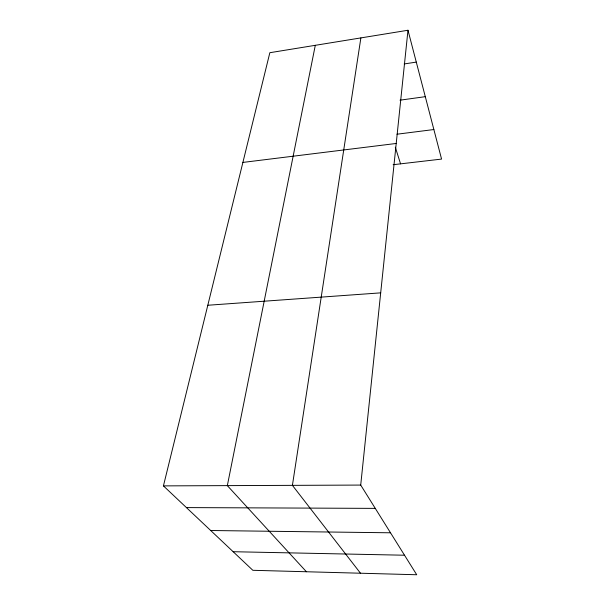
<?xml version="1.0" encoding="UTF-8"?>
<svg xmlns="http://www.w3.org/2000/svg" width="605" height="605" viewBox="0 0 605 605"><rect width="100%" height="100%" fill="white"/><g stroke="black" fill="none" stroke-linecap="round" stroke-linejoin="round"><path stroke-width="0.91" d="M360.716 485.074L407.982 30.25L269.845 52.703L163.433 485.883L252.837 570.296L416.716 574.75L360.716 485.074L163.433 485.883M360.875 37.911L292.412 485.354L360.489 573.222M315.296 45.315L227.336 485.618L306.425 571.755M404.185 63.941L416.285 62.111M400.026 100.173L425.292 96.671M396.978 134.212L433.861 129.538M242.9 162.42L396.214 143.468M393.144 164.711L441.567 159.085L407.982 30.25M207.81 305.253L380.689 292.858M186.438 507.595L375.266 508.382M210.699 530.509L390.512 532.793M233.159 551.715L404.518 555.224M395.307 147.189L400.555 163.849"/></g></svg>
